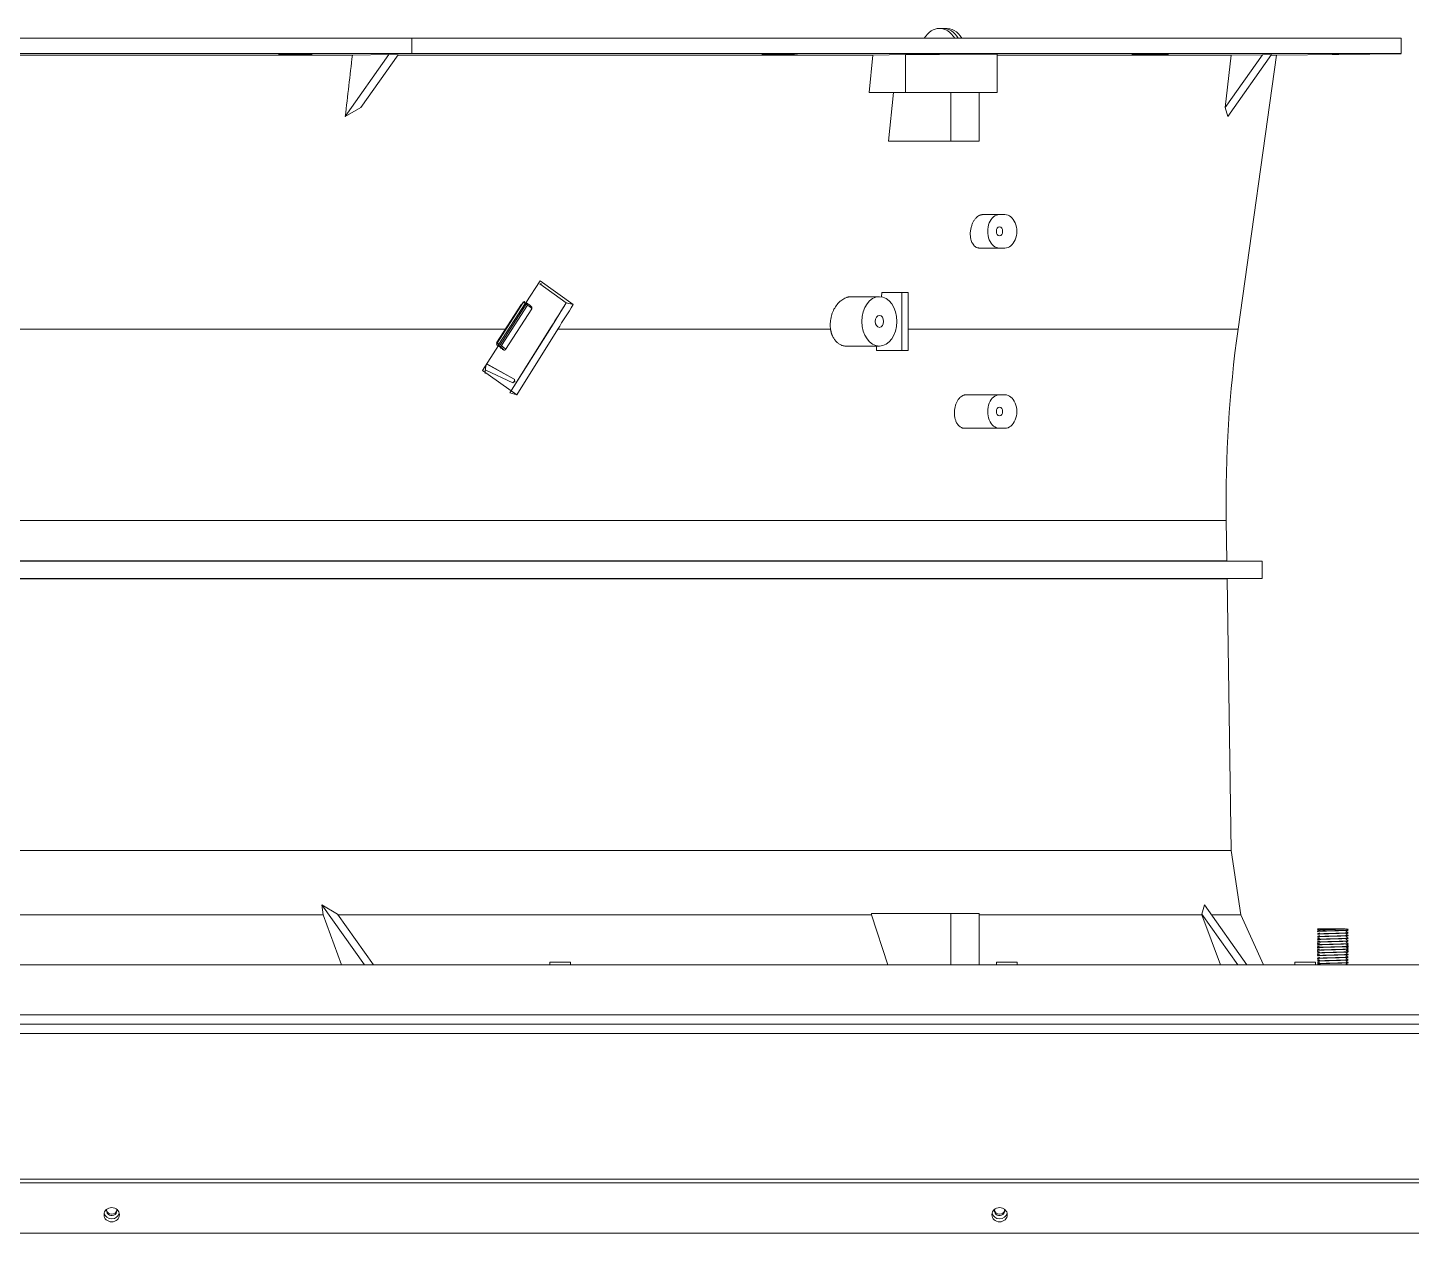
# Model space of a CAD drawing. Header units: millimetres. Extents: x 113490 to 142599, y -20467 to 115.
# Drawn here: x 137677 to 138215, y -6234 to -5766 of the extents above; entities that cross this region are included whole.
import ezdxf

# ---------------------------------------------------------------- set-up
doc = ezdxf.new("R2010")
doc.units = ezdxf.units.MM
doc.layers.add('DV2_0', color=7, linetype='Continuous')

msp = doc.modelspace()

# ---------------------------------------------------------------- linework, layer by layer
at = {"layer": 'DV2_0', "color": 7, "linetype": 'Continuous', "lineweight": 15}
for p, q in [((138033.09, -5766.33), (138031.68, -5766.33)), ((138034.5, -5766.33), (138033.09, -5766.33)), ((137532.36, -5770.18), (137826.71, -5770.18)), ((137826.71, -5770.18), (138211.04, -5770.18)), ((137826.71, -5770.18), (137826.71, -5776.08)), ((138211.04, -5770.18), (138211.04, -5776.08)), ((137826.71, -5776.08), (137532.36, -5776.08)), ((137555.52, -5776.68), (137803.55, -5776.68)), ((137775.26, -5776.33), (137774.93, -5776.35)), ((137787.49, -5776.35), (137787.82, -5776.33)), ((137800.81, -5800.53), (137817.78, -5776.53)), ((137817.78, -5776.53), (137803.55, -5776.68)), ((137806.78, -5797.09), (137821.3, -5776.55)), ((137821.3, -5776.55), (137817.78, -5776.53)), ((137821.21, -5776.68), (138005.78, -5776.68)), ((137826.71, -5776.08), (138211.04, -5776.08)), ((137964.7, -5776.33), (137963.75, -5776.35)), ((137974.39, -5776.35), (137975.34, -5776.33)), ((138004.31, -5791.18), (138005.78, -5776.68)), ((138018.5, -5776.53), (138005.78, -5776.68)), ((138054.09, -5791.18), (138054.09, -5776.35)), ((138054.09, -5776.68), (138144.99, -5776.68)), ((138110.72, -5776.33), (138109.3, -5776.35)), ((138116.41, -5776.35), (138117.83, -5776.33)), ((138157.18, -5776.55), (138142.66, -5797.09)), ((138144.99, -5776.68), (138142.66, -5797.09)), ((138160.73, -5776.53), (138143.76, -5800.53)), ((138144.99, -5776.68), (138157.18, -5776.55)), ((138147.72, -5883.15), (138162.69, -5776.68)), ((138160.73, -5776.53), (138157.18, -5776.55)), ((138160.62, -5776.68), (138162.69, -5776.68)), ((138162.69, -5776.68), (138211.04, -5776.26)), ((138191.09, -5776.33), (138189.42, -5776.35)), ((138191.92, -5776.35), (138193.59, -5776.33)), ((138004.31, -5791.18), (138018.5, -5791.18)), ((138011.87, -5810.18), (138013.79, -5791.18)), ((138018.5, -5791.18), (138054.09, -5791.18)), ((138036.07, -5810.18), (138036.07, -5791.18)), ((138047.09, -5810.18), (138047.09, -5791.18)), ((137800.81, -5800.53), (137806.78, -5797.09)), ((138142.66, -5797.09), (138143.76, -5800.53)), ((138011.87, -5810.18), (138036.07, -5810.18)), ((138036.07, -5810.18), (138047.09, -5810.18)), ((138055.01, -5838.68), (138048.5, -5838.68)), ((138057.13, -5838.68), (138055.01, -5838.68)), ((138055.01, -5851.68), (138047.2, -5851.68)), ((138055.01, -5851.68), (138057.13, -5851.68)), ((137871.01, -5872.89), (137876.46, -5864.36)), ((137876.4, -5865.51), (137886.68, -5872.93)), ((137876.4, -5865.51), (137877.03, -5865.62)), ((137876.46, -5864.36), (137889.34, -5873.65)), ((138008.34, -5870.58), (137997.4, -5870.58)), ((138009.18, -5870.65), (138009.35, -5868.93)), ((138017, -5868.93), (138009.35, -5868.93)), ((138017, -5868.93), (138017, -5891.43)), ((138019.48, -5868.93), (138017, -5868.93)), ((138019.48, -5891.43), (138019.48, -5868.93)), ((137869.3, -5873.41), (137859.58, -5888.5)), ((137863.06, -5891.05), (137873.24, -5875.26)), ((137870.59, -5872.58), (137870.5, -5872.53)), ((137871.74, -5873.28), (137871.23, -5872.92)), ((137880.98, -5882.24), (137886.68, -5872.93)), ((137886.68, -5872.93), (137889.34, -5873.65)), ((137864.78, -5907.92), (137880.98, -5882.24)), ((137864.78, -5907.92), (137880.81, -5882.24)), ((137883.36, -5883.15), (137867.45, -5908.64)), ((137854.17, -5899.28), (137860.36, -5889.58)), ((137859.57, -5889.14), (137860.58, -5889.86)), ((137995.52, -5889.78), (138008.34, -5889.78)), ((138017, -5891.43), (138007.16, -5891.43)), ((138017, -5891.43), (138019.48, -5891.43)), ((137866.66, -5902.78), (137855.8, -5896.73)), ((137867.45, -5908.64), (137854.17, -5899.28)), ((137864.78, -5907.92), (137867.45, -5908.64)), ((138055.01, -5908.68), (138042, -5908.68)), ((138057.13, -5908.68), (138055.01, -5908.68)), ((138055.01, -5921.68), (138041.32, -5921.68)), ((138055.01, -5921.68), (138057.13, -5921.68)), ((138143.33, -5973.22), (138143.09, -5957.48)), ((137202.04, -5973.34), (138157.04, -5973.34)), ((138143.33, -5973.22), (137215.74, -5973.22)), ((138157.04, -5973.34), (138143.33, -5973.22)), ((138157.04, -5980.02), (138157.04, -5973.34)), ((138157.04, -5980.02), (137202.04, -5980.02)), ((138143.44, -5980.14), (137215.64, -5980.14)), ((138143.44, -5980.14), (138157.04, -5980.02)), ((138145.04, -6085.69), (138143.44, -5980.14)), ((137214.04, -6085.69), (138145.04, -6085.69)), ((138148.84, -6110.72), (138145.04, -6085.69)), ((137791.69, -6106.81), (137797.78, -6110.43)), ((137791.69, -6106.81), (137792.18, -6110.72)), ((137808.21, -6130.18), (137791.69, -6106.81)), ((138133.66, -6110.43), (138134.64, -6106.81)), ((138134.64, -6106.81), (138151.16, -6130.18)), ((137792.18, -6110.72), (137566.9, -6110.72)), ((137792.18, -6110.72), (137799.38, -6130.18)), ((137811.75, -6130.18), (137797.78, -6110.43)), ((138005.29, -6110.72), (137797.82, -6110.72)), ((138005.24, -6110.18), (138005.29, -6110.72)), ((138005.24, -6110.18), (138036.07, -6110.18)), ((138005.29, -6110.72), (138011.59, -6130.18)), ((138036.07, -6110.18), (138047.09, -6110.18)), ((138036.07, -6110.18), (138036.07, -6130.18)), ((138047.09, -6110.18), (138047.09, -6130.18)), ((138133.69, -6110.72), (138047.09, -6110.72)), ((138133.69, -6110.72), (138133.66, -6110.43)), ((138133.66, -6110.43), (138147.62, -6130.18)), ((138140.84, -6130.18), (138133.69, -6110.72)), ((138148.84, -6110.72), (138137.4, -6110.72)), ((138157.6, -6130.18), (138148.84, -6110.72)), ((138178.54, -6116.17), (138178.94, -6116.4)), ((138178.94, -6116.4), (138178.54, -6116.63)), ((138178.54, -6117.16), (138178.54, -6117.21)), ((138178.54, -6117.68), (138178.54, -6117.73)), ((138178.54, -6118.21), (138178.54, -6118.26)), ((138189.46, -6116.18), (138178.57, -6116.18)), ((138178.94, -6116.4), (138179.4, -6116.66)), ((138190.53, -6116.63), (138189.67, -6116.13)), ((138190.53, -6117.68), (138189.67, -6117.18)), ((138190.13, -6116.4), (138190.53, -6116.17)), ((138190.54, -6117.21), (138190.54, -6117.16)), ((138190.54, -6117.73), (138190.54, -6117.68)), ((138190.54, -6118.26), (138190.54, -6118.21)), ((138178.54, -6118.73), (138178.54, -6118.78)), ((138179.41, -6118.75), (138178.54, -6119.25)), ((138178.54, -6119.26), (138178.54, -6119.31)), ((138178.54, -6119.78), (138178.54, -6119.83)), ((138178.54, -6120.31), (138178.54, -6120.36)), ((138178.54, -6120.83), (138178.54, -6120.88)), ((138178.54, -6121.36), (138178.54, -6121.41)), ((138178.54, -6121.88), (138178.54, -6121.93)), ((138178.54, -6122.41), (138178.54, -6122.46)), ((138178.54, -6122.93), (138178.54, -6122.98)), ((138179.41, -6122.95), (138178.54, -6123.45)), ((138178.54, -6123.46), (138178.54, -6123.51)), ((138189.67, -6119.29), (138190.53, -6118.79)), ((138189.67, -6120.34), (138190.53, -6119.84)), ((138190.53, -6120.83), (138189.67, -6120.33)), ((138190.53, -6121.88), (138189.67, -6121.38)), ((138190.54, -6118.78), (138190.54, -6118.73)), ((138190.54, -6119.31), (138190.54, -6119.26)), ((138190.54, -6119.83), (138190.54, -6119.78)), ((138190.54, -6120.36), (138190.54, -6120.31)), ((138190.54, -6120.88), (138190.54, -6120.83)), ((138190.54, -6121.41), (138190.54, -6121.36)), ((138190.54, -6121.93), (138190.54, -6121.88)), ((138190.54, -6122.46), (138190.54, -6122.41)), ((138190.54, -6122.98), (138190.54, -6122.93)), ((138190.54, -6123.51), (138190.54, -6123.46)), ((137880.27, -6129.18), (137888.27, -6129.18)), ((137880.27, -6129.18), (137880.27, -6130.18)), ((137888.27, -6130.18), (137888.27, -6129.18)), ((138053.84, -6129.18), (138061.84, -6129.18)), ((138053.84, -6129.18), (138053.84, -6130.18)), ((138061.84, -6130.18), (138061.84, -6129.18)), ((138169.81, -6129.18), (138177.81, -6129.18)), ((138169.81, -6129.18), (138169.81, -6130.18)), ((138177.81, -6130.18), (138177.81, -6129.18)), ((138178.54, -6123.98), (138178.54, -6124.03)), ((138179.41, -6124), (138178.54, -6124.5)), ((138178.54, -6124.51), (138178.54, -6124.56)), ((138178.54, -6125.03), (138178.54, -6125.08)), ((138178.54, -6125.56), (138178.54, -6125.61)), ((138178.54, -6126.08), (138178.54, -6126.13)), ((138178.54, -6126.61), (138178.54, -6126.66)), ((138178.54, -6127.13), (138178.54, -6127.18)), ((138179.41, -6127.15), (138178.54, -6127.65)), ((138178.54, -6127.66), (138178.54, -6127.71)), ((138178.54, -6128.18), (138178.54, -6128.23)), ((138179.41, -6128.2), (138178.54, -6128.7)), ((138178.54, -6128.71), (138178.54, -6128.76)), ((138178.54, -6129.23), (138178.54, -6129.28)), ((138189.67, -6125.59), (138190.53, -6125.09)), ((138190.54, -6126.08), (138189.67, -6125.58)), ((138189.67, -6126.64), (138190.53, -6126.14)), ((138190.54, -6124.03), (138190.54, -6123.98)), ((138190.54, -6124.56), (138190.54, -6124.51)), ((138190.54, -6125.08), (138190.54, -6125.03)), ((138190.54, -6125.61), (138190.54, -6125.56)), ((138190.54, -6126.13), (138190.54, -6126.08)), ((138190.54, -6126.66), (138190.54, -6126.61)), ((138190.54, -6127.18), (138190.54, -6127.13)), ((138190.54, -6127.71), (138190.54, -6127.66)), ((138190.54, -6128.23), (138190.54, -6128.18)), ((138190.54, -6128.76), (138190.54, -6128.71)), ((138190.54, -6129.28), (138190.54, -6129.23)), ((139238.39, -6130.18), (137247.81, -6130.18)), ((138178.54, -6129.76), (138178.54, -6129.81)), ((138190.36, -6130.18), (138189.67, -6129.78)), ((138190.54, -6129.81), (138190.54, -6129.76)), ((139223.82, -6153.18), (137206.24, -6153.18)), ((139214.03, -6234.47), (137216.03, -6234.47))]:
    msp.add_line(p, q, dxfattribs=at)
at = {"layer": 'DV2_0', "color": 7, "linetype": 'Continuous', "lineweight": 20}
for p, q in [((138018.5, -5791.18), (138018.5, -5776.53)), ((137859.75, -5888.56), (137869.93, -5872.77)), ((137870.7, -5873.18), (137860.52, -5888.97)), ((137871.13, -5873.45), (137860.95, -5889.24)), ((137871.63, -5873.8), (137861.45, -5889.59)), ((137869.99, -5872.75), (137870.69, -5873.12)), ((137871.13, -5873.45), (137871.63, -5873.8)), ((137211.35, -5883.15), (137863.03, -5883.15)), ((137880.98, -5882.24), (137880.81, -5882.24)), ((137989.36, -5883.15), (137883.36, -5883.15)), ((138019.48, -5883.15), (138147.72, -5883.15)), ((137859.74, -5889.25), (137860.6, -5889.87)), ((137860.43, -5889.61), (137859.74, -5889.25)), ((137860.45, -5888.99), (137859.76, -5888.63)), ((137860.94, -5889.98), (137860.43, -5889.61)), ((137861.45, -5889.59), (137860.95, -5889.24)), ((137866.36, -5902.57), (137855.82, -5896.69)), ((137865.86, -5904.04), (137855.36, -5899.11)), ((137215.98, -5957.48), (138143.09, -5957.48)), ((137237.81, -6149.58), (139248.39, -6149.58)), ((139220.22, -6156.78), (137209.84, -6156.78)), ((139214.03, -6213.46), (137216.03, -6213.46)), ((139214.03, -6214.85), (137216.03, -6214.85))]:
    msp.add_line(p, q, dxfattribs=at)
at = {"layer": 'DV2_0', "color": 7, "linetype": 'Continuous', "lineweight": 15}
for centre, radius, start, end in [((137780.87, -5450.28), 326.14, 268.9356, 271.1628), ((137781.88, -6106.19), 329.92, 88.9481, 91.1498), ((137968.18, -5641.34), 135.15, 267.6667, 272.6373), ((137970.92, -5913.08), 136.89, 87.6973, 92.6047), ((138112.07, -5911.43), 135.15, 88.1579, 92.3795), ((138115.06, -5639.93), 136.48, 268.1755, 272.3561), ((138190.45, -6102.48), 326.14, 89.741, 91.0847), ((138190.45, -6102.48), 326.14, 89.741, 91.0847), ((137869.55, -5875.52), 2.61, 52.5177, 63.8241), ((138624.69, -5950.18), 481.65, 172, 180.8687), ((137858.58, -5892.56), 4.08, 54.5213, 61.7304), ((137871.18, -5900.53), 16.02, 165.8691, 179.4464)]:
    msp.add_arc(centre, radius, start, end, dxfattribs=at)
for centre, major_axis, ratio, start_param, end_param in [((138031.68, -5777.33), (0, -11), 0.707107, 2.278381, 4.004805), ((138033.09, -5777.33), (0, -11), 0.707107, 2.278381, 3.141593), ((138034.5, -5777.33), (0, -11), 0.707107, 2.278381, 3.232627), ((110467.14, 500.54), (-3207.28, -49934.7), 0.555498, 1.480018, 1.480499), ((138055.01, -5845.18), (0, 6.5), 0.707107, 0, 3.141593), ((138057.13, -5845.18), (0, -6.5), 0.707107, 0, 3.141593), ((137870.94, -5873.39), (0.42, -0.271), 0.109419, 1.173509, 2.265174), ((137212.1, -5684.58), (960.1, 1347.57), 0.402275, -1.433143, -1.426435), ((137205.74, -5682.32), (973.31, 1366.11), 0.402275, -1.433465, -1.426716), ((137859.99, -5888.77), (0.42, -0.271), 0.109419, -4.018012, -3.294158), ((137860.7, -5889.2), (-0.232, -0.443), 0.636065, 4.570108, 6.140905), ((137860.9, -5889.41), (0.319, 0.448), 0.384596, 3.141582, 3.260408), ((137862.09, -5890.64), (0.218, 0.505), 0.830073, 2.944099, 3.141593), ((138345.19, -5950.18), (0, 481.64), 0.707107, 1.44506, 1.448512), ((138055.01, -5915.18), (0, 6.5), 0.707107, 0, 3.141593), ((138057.13, -5915.18), (0, -6.5), 0.707107, 0, 3.141593), ((137710.04, -6225.74), (2, 0), 0.922201, 2.765164, 6.283185), ((137710.04, -6225.2), (2, 0), 0.922201, 3.288892, 6.135886), ((137710.04, -6225.74), (2, 0), 0.922201, 0, 0.376428), ((138055.04, -6225.74), (2, 0), 0.922201, 2.765162, 6.283185), ((138055.04, -6225.2), (2, 0), 0.922201, 3.288892, 6.135886), ((138055.04, -6225.74), (2, 0), 0.922201, 0, 0.376431), ((137710.04, -6226.07), (3, 0), 0.922201, 3.352827, 6.071951), ((138055.04, -6226.07), (3, 0), 0.922201, 3.352827, 6.071951)]:
    msp.add_ellipse(centre, major_axis=major_axis, ratio=ratio, start_param=start_param, end_param=end_param, dxfattribs=at)
for centre, major_axis, ratio in [((138055.01, -5845.18), (0, 1.72), 0.707107), ((138008.34, -5880.18), (0, 9.6), 0.707107), ((138008.34, -5880.18), (0, 2.3), 0.707107), ((138055.01, -5915.18), (0, 1.72), 0.707107), ((137710.04, -6227.23), (3, 0), 0.922201), ((138055.04, -6227.23), (3, 0), 0.922201)]:
    msp.add_ellipse(centre, major_axis=major_axis, ratio=ratio, dxfattribs=at)
at = {"layer": 'DV2_0', "color": 7, "linetype": 'Continuous', "lineweight": 20}
for centre, major_axis, ratio, start_param, end_param in [((137871.42, -5873.73), (-0.319, -0.448), 0.384596, 1.689612, 3.141579), ((137870.3, -5873.36), (-2.94, 1.9), 0.109419, 3.141593, 4.315101), ((137859.82, -5889.61), (-1.72, 1.11), 0.109419, 2.559088, 4.315101), ((137861.24, -5889.52), (-0.319, -0.448), 0.384596, 0.118815, 1.689612), ((137859.82, -5889.61), (-2.48, 1.6), 0.109419, 2.559088, 4.315101), ((137861.49, -5890.18), (-0.218, -0.505), 0.830073, 5.079092, 6.085691), ((137860.12, -5889.15), (-2.94, 1.9), 0.109419, 3.14383, 4.315101)]:
    msp.add_ellipse(centre, major_axis=major_axis, ratio=ratio, start_param=start_param, end_param=end_param, dxfattribs=at)
at = {"layer": 'DV2_0', "color": 7, "linetype": 'Continuous', "lineweight": 15}
for points, knots in [([(138018.5, -5776.53), (138018.6, -5776.52), (138018.79, -5776.52), (138019.09, -5776.52), (138019.39, -5776.52), (138019.69, -5776.51), (138020.16, -5776.51), (138020.81, -5776.5), (138021.64, -5776.49), (138022.51, -5776.48), (138023.7, -5776.47), (138025.25, -5776.46), (138027.18, -5776.44), (138029.17, -5776.43), (138031.2, -5776.41), (138033.24, -5776.4), (138035.28, -5776.39), (138037.3, -5776.38), (138039.29, -5776.37), (138041.21, -5776.36), (138043.05, -5776.36), (138044.81, -5776.35), (138046.45, -5776.35), (138047.96, -5776.35), (138049.34, -5776.35), (138050.56, -5776.35), (138051.61, -5776.36), (138052.49, -5776.36), (138053.19, -5776.37), (138053.7, -5776.38), (138054.01, -5776.39), (138054.09, -5776.4), (138054.09, -5776.4), (138054.09, -5776.4)], [0, 0, 0, 0, 0.0061237, 0.0122514, 0.0183854, 0.0245277, 0.0306808, 0.046145, 0.0616646, 0.0772655, 0.0929081, 0.1242232, 0.1555386, 0.1868542, 0.2181698, 0.2494857, 0.2808011, 0.3121159, 0.3434302, 0.3747442, 0.406058, 0.4373719, 0.468686, 0.5000004, 0.5313148, 0.5626289, 0.5939428, 0.6252566, 0.6565706, 0.6878849, 0.7191997, 0.7505151, 0.7527107, 0.7527107, 0.7527107, 0.7527107]), ([(138191.09, -5776.33), (138191.14, -5776.33), (138191.25, -5776.33), (138191.45, -5776.33), (138191.81, -5776.33), (138192.54, -5776.32), (138193.59, -5776.31), (138194.8, -5776.3), (138195.92, -5776.29), (138196.89, -5776.29), (138197.7, -5776.28), (138198.29, -5776.28), (138198.66, -5776.28), (138198.74, -5776.28), (138198.74, -5776.28)], [0, 0, 0, 0, 0.0077647, 0.0155349, 0.0310907, 0.0622597, 0.1247462, 0.1872904, 0.2498332, 0.3123764, 0.37492, 0.4374608, 0.5, 0.5625393, 0.5625393, 0.5625393, 0.5625393]), ([(138198.62, -5776.28), (138198.54, -5776.28), (138198.29, -5776.29), (138197.69, -5776.29), (138196.89, -5776.3), (138195.91, -5776.31), (138194.99, -5776.32), (138194.3, -5776.33), (138193.95, -5776.33), (138193.75, -5776.33), (138193.65, -5776.33), (138193.59, -5776.33)], [0.6250801, 0.6250801, 0.6250801, 0.6250801, 0.6876236, 0.7501669, 0.8127097, 0.8752538, 0.9377403, 0.9689094, 0.9844651, 0.9906818, 1, 1, 1, 1]), ([(138193.59, -5776.33), (138193.64, -5776.33), (138193.74, -5776.33), (138193.94, -5776.33), (138194.3, -5776.33), (138194.99, -5776.32), (138195.91, -5776.31), (138196.89, -5776.3), (138197.69, -5776.29), (138198.29, -5776.29), (138198.66, -5776.28), (138198.74, -5776.28), (138198.74, -5776.28)], [0, 0, 0, 0, 0.0077647, 0.0155349, 0.0310907, 0.0622597, 0.1247462, 0.1872904, 0.2498332, 0.3123764, 0.37492, 0.4374608, 0.4374608, 0.4374608, 0.4374608]), ([(138048.5, -5838.68), (138048.45, -5838.68), (138048.34, -5838.68), (138048.17, -5838.7), (138048.01, -5838.72), (138047.85, -5838.76), (138047.68, -5838.8), (138047.52, -5838.86), (138047.36, -5838.92), (138047.2, -5838.99), (138047.04, -5839.08), (138046.67, -5839.29), (138046.11, -5839.72), (138045.4, -5840.52), (138044.78, -5841.5), (138044.28, -5842.62), (138043.91, -5843.85), (138043.69, -5845.13), (138043.64, -5846.41), (138043.75, -5847.65), (138043.99, -5848.66), (138044.26, -5849.35), (138044.57, -5849.97), (138044.91, -5850.48), (138045.33, -5850.92), (138045.68, -5851.2), (138046.03, -5851.41), (138046.37, -5851.55), (138046.67, -5851.63), (138046.94, -5851.67), (138047.12, -5851.68), (138047.2, -5851.68)], [0, 0, 0, 0, 0.012678, 0.025287, 0.037827, 0.050298, 0.062701, 0.075037, 0.087305, 0.099507, 0.111644, 0.123715, 0.18499, 0.246586, 0.307264, 0.370112, 0.432401, 0.495082, 0.558094, 0.621328, 0.684686, 0.726977, 0.748126, 0.811406, 0.844077, 0.874567, 0.906737, 0.937447, 0.958765, 0.979615, 1, 1, 1, 1]), ([(137997.4, -5870.58), (137997.32, -5870.58), (137997.17, -5870.58), (137996.93, -5870.6), (137996.7, -5870.63), (137996.46, -5870.66), (137996.22, -5870.71), (137995.97, -5870.77), (137995.54, -5870.89), (137994.9, -5871.14), (137994.1, -5871.59), (137993.31, -5872.16), (137992.31, -5873.06), (137991.42, -5874.19), (137990.68, -5875.46), (137990.2, -5876.49), (137989.88, -5877.39), (137989.67, -5878.13), (137989.48, -5878.89), (137989.32, -5879.82), (137989.24, -5880.77), (137989.23, -5881.52), (137989.25, -5882.08), (137989.29, -5882.62), (137989.33, -5882.97), (137989.36, -5883.15)], [0, 0, 0, 0, 0.017337, 0.034765, 0.052284, 0.069894, 0.087596, 0.10539, 0.123277, 0.184175, 0.247248, 0.307815, 0.372101, 0.4975, 0.560496, 0.623547, 0.6866, 0.719819, 0.749625, 0.815574, 0.875186, 0.90761, 0.93922, 0.970016, 1, 1, 1, 1]), ([(137869.98, -5872.92), (137869.97, -5872.91), (137869.93, -5872.88), (137869.88, -5872.85), (137869.84, -5872.81), (137869.81, -5872.79), (137869.79, -5872.76), (137869.77, -5872.75), (137869.76, -5872.73), (137869.75, -5872.72), (137869.75, -5872.71), (137869.78, -5872.71), (137869.82, -5872.72), (137869.88, -5872.75), (137869.91, -5872.77), (137869.93, -5872.77)], [0, 0, 0, 0, 0.07061, 0.141186, 0.21047, 0.277237, 0.34039, 0.39902, 0.452444, 0.500197, 0.609862, 0.700241, 0.842998, 0.940535, 1, 1, 1, 1]), ([(137869.93, -5872.77), (137869.93, -5872.77), (137869.94, -5872.76), (137869.96, -5872.75), (137869.98, -5872.75), (137869.99, -5872.75), (137869.99, -5872.75)], [0, 0, 0, 0, 0.230264, 0.472196, 0.728062, 1, 1, 1, 1]), ([(137869.98, -5872.92), (137870.01, -5872.88), (137870.06, -5872.81), (137870.16, -5872.7), (137870.23, -5872.64), (137870.28, -5872.61), (137870.3, -5872.59), (137870.32, -5872.58), (137870.35, -5872.57), (137870.38, -5872.55), (137870.41, -5872.54), (137870.44, -5872.53), (137870.48, -5872.53), (137870.5, -5872.54), (137870.51, -5872.54)], [0, 0, 0, 0, 0.152039, 0.318053, 0.497954, 0.525089, 0.559444, 0.600975, 0.649645, 0.705412, 0.768269, 0.838241, 0.915443, 1, 1, 1, 1]), ([(137870.51, -5872.54), (137870.48, -5872.52), (137870.43, -5872.48), (137870.34, -5872.48), (137870.25, -5872.5), (137870.17, -5872.54), (137870.1, -5872.59), (137870.05, -5872.65), (137870.02, -5872.69), (137870.01, -5872.73), (137870, -5872.75), (137869.99, -5872.75)], [0, 0, 0, 0, 0.197059, 0.365238, 0.497386, 0.647095, 0.764164, 0.853769, 0.920429, 0.967815, 1, 1, 1, 1]), ([(137871.2, -5872.91), (137871.19, -5872.9), (137871.17, -5872.88), (137871.13, -5872.87), (137871.09, -5872.86), (137871.05, -5872.86), (137871.01, -5872.86), (137870.98, -5872.87), (137870.93, -5872.89), (137870.87, -5872.92), (137870.8, -5872.98), (137870.74, -5873.04), (137870.7, -5873.1), (137870.69, -5873.12)], [0, 0, 0, 0, 0.086143, 0.169244, 0.247969, 0.321191, 0.38803, 0.447857, 0.500268, 0.640536, 0.750177, 0.905085, 1, 1, 1, 1]), ([(137870.69, -5873.12), (137870.69, -5873.12), (137870.7, -5873.13), (137870.71, -5873.14), (137870.71, -5873.16), (137870.7, -5873.17), (137870.7, -5873.18)], [0, 0, 0, 0, 0.292108, 0.550245, 0.782802, 1, 1, 1, 1]), ([(137871.23, -5872.92), (137871.23, -5872.92), (137871.24, -5872.93), (137871.25, -5872.95), (137871.27, -5872.98), (137871.28, -5873.01), (137871.28, -5873.05), (137871.28, -5873.1), (137871.27, -5873.14), (137871.26, -5873.19), (137871.24, -5873.23), (137871.23, -5873.28), (137871.2, -5873.33), (137871.18, -5873.37), (137871.16, -5873.41), (137871.14, -5873.44), (137871.13, -5873.45)], [0.0755555, 0.0755555, 0.0755555, 0.0755555, 0.0897113, 0.1766092, 0.2606938, 0.341965, 0.4204229, 0.4960677, 0.5688995, 0.6389188, 0.7061258, 0.770521, 0.8321052, 0.8908791, 0.9468436, 1, 1, 1, 1]), ([(137871.2, -5872.91), (137871.22, -5872.91), (137871.24, -5872.93), (137871.27, -5872.97), (137871.28, -5873.01), (137871.28, -5873.07), (137871.28, -5873.13), (137871.26, -5873.2), (137871.24, -5873.27), (137871.21, -5873.33), (137871.17, -5873.39), (137871.15, -5873.43), (137871.14, -5873.45)], [0, 0, 0, 0, 0.120192, 0.235638, 0.346654, 0.453419, 0.555979, 0.654237, 0.747985, 0.836975, 0.921002, 1, 1, 1, 1]), ([(137873.23, -5875.26), (137873.27, -5875.18), (137873.34, -5875.06), (137873.34, -5874.85), (137873.29, -5874.68), (137873.19, -5874.5), (137872.97, -5874.25), (137872.5, -5873.84), (137872, -5873.47), (137871.74, -5873.28)], [0, 0, 0, 0, 0.06456, 0.127708, 0.189918, 0.26777, 0.417982, 0.750722, 1, 1, 1, 1]), ([(137989.36, -5883.15), (137989.37, -5883.24), (137989.4, -5883.44), (137989.45, -5883.72), (137989.51, -5884.01), (137989.58, -5884.28), (137989.66, -5884.55), (137989.74, -5884.82), (137989.82, -5885.08), (137989.92, -5885.34), (137990.01, -5885.58), (137990.26, -5886.16), (137990.72, -5887), (137991.48, -5887.98), (137992.37, -5888.77), (137993.16, -5889.23), (137993.78, -5889.48), (137994.2, -5889.61), (137994.63, -5889.71), (137995.07, -5889.77), (137995.37, -5889.78), (137995.52, -5889.78)], [0, 0, 0, 0, 0.025597, 0.051089, 0.076478, 0.101762, 0.126944, 0.152022, 0.176998, 0.201873, 0.226645, 0.251316, 0.375957, 0.500855, 0.624513, 0.75008, 0.799219, 0.848778, 0.898759, 0.949166, 1, 1, 1, 1]), ([(137859.8, -5888.71), (137859.74, -5888.66), (137859.62, -5888.57), (137859.54, -5888.48), (137859.58, -5888.51), (137859.71, -5888.55), (137859.75, -5888.56)], [0, 0, 0, 0, 0.279534, 0.498348, 0.858608, 1, 1, 1, 1]), ([(137859.74, -5889.25), (137859.73, -5889.24), (137859.71, -5889.22), (137859.68, -5889.19), (137859.66, -5889.15), (137859.65, -5889.1), (137859.64, -5889.06), (137859.64, -5889.02), (137859.64, -5888.94), (137859.66, -5888.82), (137859.71, -5888.7), (137859.75, -5888.65), (137859.76, -5888.63)], [0, 0, 0, 0, 0.084612, 0.166159, 0.243672, 0.316375, 0.383697, 0.445263, 0.500872, 0.746004, 0.907883, 1, 1, 1, 1]), ([(137859.74, -5889.25), (137859.73, -5889.25), (137859.71, -5889.24), (137859.69, -5889.22), (137859.67, -5889.2), (137859.67, -5889.17), (137859.66, -5889.14), (137859.66, -5889.11), (137859.66, -5889.09), (137859.66, -5889.03), (137859.68, -5888.95), (137859.73, -5888.83), (137859.78, -5888.75), (137859.8, -5888.71)], [0, 0, 0, 0, 0.080573, 0.156025, 0.226356, 0.291564, 0.351649, 0.406609, 0.456444, 0.501153, 0.673571, 0.839848, 1, 1, 1, 1]), ([(137859.76, -5888.63), (137859.75, -5888.62), (137859.74, -5888.62), (137859.74, -5888.6), (137859.74, -5888.58), (137859.75, -5888.57), (137859.75, -5888.56)], [0, 0, 0, 0, 0.291414, 0.548861, 0.781368, 1, 1, 1, 1]), ([(137860.43, -5889.61), (137860.41, -5889.59), (137860.36, -5889.54), (137860.33, -5889.44), (137860.32, -5889.34), (137860.34, -5889.25), (137860.37, -5889.16), (137860.4, -5889.1), (137860.42, -5889.05), (137860.44, -5889.01), (137860.45, -5889), (137860.45, -5888.99)], [0, 0, 0, 0, 0.198932, 0.36817, 0.495785, 0.64361, 0.761108, 0.851731, 0.919461, 0.967679, 1, 1, 1, 1]), ([(137860.95, -5889.24), (137860.94, -5889.26), (137860.91, -5889.3), (137860.86, -5889.36), (137860.81, -5889.42), (137860.75, -5889.48), (137860.68, -5889.54), (137860.61, -5889.58), (137860.55, -5889.61), (137860.48, -5889.63), (137860.45, -5889.62), (137860.43, -5889.61)], [0, 0, 0, 0, 0.084031, 0.17483, 0.272399, 0.37674, 0.487852, 0.605736, 0.73039, 0.861812, 1, 1, 1, 1]), ([(137860.52, -5888.97), (137860.51, -5888.97), (137860.51, -5888.98), (137860.49, -5888.99), (137860.47, -5888.99), (137860.46, -5888.99), (137860.45, -5888.99)], [0, 0, 0, 0, 0.229609, 0.471829, 0.728302, 1, 1, 1, 1]), ([(137860.58, -5889.86), (137860.75, -5889.98), (137861.02, -5890.18), (137861.27, -5890.4), (137861.36, -5890.48), (137861.37, -5890.49), (137861.37, -5890.49)], [0, 0, 0, 0, 0.2557763, 0.4766515, 0.6081756, 0.663198, 0.663198, 0.663198, 0.663198]), ([(137861.88, -5891.14), (137862.06, -5891.23), (137862.28, -5891.31), (137862.61, -5891.33), (137862.85, -5891.26), (137863.01, -5891.14), (137863.05, -5891.05), (137863.06, -5891.04)], [0, 0, 0, 0, 0.514195, 0.699743, 0.838209, 0.97034, 1, 1, 1, 1]), ([(137866.53, -5902.67), (137866.54, -5902.67), (137866.56, -5902.68), (137866.58, -5902.73), (137866.57, -5902.9), (137866.41, -5903.35), (137866.14, -5903.8), (137865.98, -5903.97), (137865.91, -5904.03), (137865.88, -5904.04), (137865.86, -5904.04)], [0, 0, 0, 0, 0.074811, 0.126666, 0.252755, 0.500006, 0.747257, 0.873346, 0.925234, 1, 1, 1, 1]), ([(137866.72, -5903.33), (137866.73, -5903.33), (137866.75, -5903.34), (137866.75, -5903.4), (137866.73, -5903.46), (137866.71, -5903.52), (137866.69, -5903.57), (137866.66, -5903.62), (137866.63, -5903.68), (137866.58, -5903.74), (137866.53, -5903.8), (137866.5, -5903.81), (137866.49, -5903.81)], [0, 0, 0, 0, 0.124697, 0.249722, 0.374626, 0.424826, 0.500013, 0.562711, 0.625423, 0.750327, 0.87535, 1, 1, 1, 1]), ([(138042, -5908.68), (138041.94, -5908.68), (138041.83, -5908.68), (138041.67, -5908.7), (138041.51, -5908.72), (138041.35, -5908.76), (138041.11, -5908.83), (138040.79, -5908.95), (138040.26, -5909.23), (138039.64, -5909.73), (138038.96, -5910.54), (138038.39, -5911.52), (138037.94, -5912.64), (138037.63, -5913.87), (138037.47, -5915.13), (138037.48, -5916.41), (138037.65, -5917.62), (138037.98, -5918.77), (138038.45, -5919.78), (138038.96, -5920.47), (138039.41, -5920.92), (138039.78, -5921.2), (138040.15, -5921.41), (138040.5, -5921.55), (138040.8, -5921.63), (138041.07, -5921.67), (138041.24, -5921.68), (138041.32, -5921.68)], [0, 0, 0, 0, 0.012791, 0.025445, 0.037962, 0.050342, 0.062585, 0.093959, 0.12489, 0.186899, 0.248899, 0.310038, 0.372919, 0.433627, 0.497442, 0.557771, 0.62255, 0.681626, 0.748104, 0.811006, 0.842513, 0.874025, 0.908693, 0.937038, 0.9594, 0.980387, 1, 1, 1, 1])]:
    msp.add_open_spline(points, degree=3, knots=knots, dxfattribs=at)
for points, degree in [([(137869.93, -5872.77), (137869.96, -5872.73), (137869.99, -5872.75)], 2), ([(138179.41, -6117.7), (138179.12, -6117.87), (138178.83, -6118.03), (138178.54, -6118.2)], 3), ([(138179.41, -6116.65), (138179.13, -6116.82), (138178.84, -6116.98), (138178.55, -6117.15)], 3), ([(138189.66, -6117.19), (138189.95, -6117.03), (138190.24, -6116.86), (138190.53, -6116.69)], 3), ([(138189.66, -6118.24), (138189.95, -6118.07), (138190.24, -6117.91), (138190.53, -6117.74)], 3), ([(138190.53, -6118.73), (138190.24, -6118.56), (138189.95, -6118.39), (138189.66, -6118.22)], 3), ([(138179.41, -6119.8), (138179.12, -6119.97), (138178.83, -6120.14), (138178.54, -6120.3)], 3), ([(138179.41, -6120.85), (138179.13, -6121.02), (138178.84, -6121.18), (138178.55, -6121.35)], 3), ([(138179.41, -6121.9), (138179.12, -6122.07), (138178.83, -6122.23), (138178.55, -6122.4)], 3), ([(138190.53, -6119.77), (138190.24, -6119.61), (138189.95, -6119.44), (138189.66, -6119.27)], 3), ([(138189.66, -6121.39), (138189.95, -6121.23), (138190.24, -6121.06), (138190.53, -6120.89)], 3), ([(138189.66, -6122.45), (138189.95, -6122.28), (138190.23, -6122.11), (138190.52, -6121.94)], 3), ([(138190.53, -6122.93), (138190.24, -6122.76), (138189.95, -6122.59), (138189.66, -6122.42)], 3), ([(138189.66, -6123.5), (138189.95, -6123.33), (138190.23, -6123.16), (138190.52, -6122.99)], 3), ([(138190.53, -6123.97), (138190.24, -6123.81), (138189.95, -6123.64), (138189.66, -6123.47)], 3), ([(138179.41, -6125.05), (138179.12, -6125.22), (138178.84, -6125.38), (138178.55, -6125.55)], 3), ([(138179.41, -6126.1), (138179.13, -6126.27), (138178.84, -6126.43), (138178.55, -6126.6)], 3), ([(138179.41, -6129.25), (138179.12, -6129.42), (138178.83, -6129.58), (138178.55, -6129.75)], 3), ([(138189.66, -6124.54), (138189.95, -6124.38), (138190.24, -6124.21), (138190.53, -6124.04)], 3), ([(138190.53, -6127.13), (138190.24, -6126.96), (138189.95, -6126.79), (138189.66, -6126.63)], 3), ([(138190.53, -6128.17), (138190.24, -6128.01), (138189.95, -6127.84), (138189.66, -6127.67)], 3), ([(138189.66, -6128.74), (138189.95, -6128.58), (138190.24, -6128.41), (138190.53, -6128.24)], 3), ([(138190.53, -6129.23), (138190.24, -6129.06), (138189.95, -6128.89), (138189.66, -6128.72)], 3), ([(138189.66, -6129.8), (138189.94, -6129.63), (138190.23, -6129.46), (138190.52, -6129.3)], 3), ([(138190.53, -6125.03), (138190.24, -6124.86), (138189.95, -6124.69), (138189.67, -6124.53)], 3), ([(138189.67, -6127.69), (138189.95, -6127.52), (138190.24, -6127.36), (138190.53, -6127.19)], 3)]:
    msp.add_open_spline(points, degree=degree, dxfattribs=at)
for points, weights, knots in [([(138178.55, -6117.22), (138178.38, -6117.13), (138180.89, -6117.05), (138183.64, -6116.97), (138186.84, -6116.88), (138190.04, -6116.79), (138190.49, -6116.7), (138190.51, -6116.7), (138190.53, -6116.69)], [0.981023741869, 0.876301769548, 1, 0.866025403784, 1, 0.866025403784, 1, 0.991068440336, 0.983327744616], [0.97307593, 0.97307593, 0.97307593, 0.97727273, 0.97727273, 0.98181818, 0.98181818, 0.98636364, 0.98636364, 0.98666666, 0.98666666, 0.98666666]), ([(138178.55, -6118.27), (138178.32, -6118.19), (138180.89, -6118.1), (138183.64, -6118.02), (138186.84, -6117.93), (138190.04, -6117.84), (138190.49, -6117.75), (138190.52, -6117.75), (138190.53, -6117.74)], [0.985354788078, 0.873799063844, 1, 0.866025403784, 1, 0.866025403784, 1, 0.989077344865, 0.979935689988], [0.94571829, 0.94571829, 0.94571829, 0.95, 0.95, 0.95454545, 0.95454545, 0.95909091, 0.95909091, 0.95946149, 0.95946149, 0.95946149]), ([(138178.55, -6117.15), (138178.72, -6117.07), (138180.89, -6117), (138183.64, -6116.92), (138186.84, -6116.83), (138190.04, -6116.74), (138190.49, -6116.65), (138190.55, -6116.64), (138190.53, -6116.63)], [0.958733248429, 0.891504269997, 1, 0.866025403784, 1, 0.866025403784, 1, 0.978064350667, 0.963311745362], [0.97557799, 0.97557799, 0.97557799, 0.979166, 0.979166, 0.98359662, 0.98359662, 0.98802723, 0.98802723, 0.98875266, 0.98875266, 0.98875266]), ([(138178.55, -6118.2), (138178.69, -6118.12), (138180.89, -6118.05), (138183.64, -6117.97), (138186.84, -6117.88), (138190.04, -6117.79), (138190.49, -6117.7), (138190.56, -6117.69), (138190.53, -6117.68)], [0.960741831868, 0.889913983861, 1, 0.866025403784, 1, 0.866025403784, 1, 0.975613279452, 0.96010454258], [0.9489417, 0.9489417, 0.9489417, 0.95258231, 0.95258231, 0.95701293, 0.95701293, 0.96144354, 0.96144354, 0.96225002, 0.96225002, 0.96225002]), ([(138179.41, -6116.67), (138179.28, -6116.58), (138181.41, -6116.5), (138183.77, -6116.42), (138186.5, -6116.33), (138188.76, -6116.26), (138189.46, -6116.18)], [0.979709491335, 0.877083355793, 1, 0.866025403784, 1, 0.886847543423, 0.964828014894], [0.98760552, 0.98760552, 0.98760552, 0.99172257, 0.99172257, 0.99621, 0.99621, 1, 1, 1]), ([(138178.54, -6119.25), (138178.64, -6119.18), (138180.89, -6119.1), (138183.64, -6119.02), (138186.84, -6118.93), (138190.04, -6118.84), (138190.49, -6118.75), (138190.56, -6118.74), (138190.53, -6118.72)], [0.96362077099, 0.887731890844, 1, 0.866025403784, 1, 0.866025403784, 1, 0.975275627341, 0.959676784755], [0.92228585, 0.92228585, 0.92228585, 0.92599862, 0.92599862, 0.93042923, 0.93042923, 0.93485985, 0.93485985, 0.9356775, 0.9356775, 0.9356775]), ([(138178.54, -6120.3), (138178.68, -6120.22), (138180.89, -6120.15), (138183.64, -6120.07), (138186.84, -6119.98), (138190.04, -6119.89), (138190.49, -6119.8), (138190.55, -6119.79), (138190.53, -6119.78)], [0.96099101927, 0.889720763997, 1, 0.866025403784, 1, 0.866025403784, 1, 0.978249308897, 0.963561039728], [0.89576793, 0.89576793, 0.89576793, 0.89941493, 0.89941493, 0.90384554, 0.90384554, 0.90827616, 0.90827616, 0.90899546, 0.90899546, 0.90899546]), ([(138178.55, -6120.37), (138178.36, -6120.29), (138180.89, -6120.2), (138183.64, -6120.12), (138186.84, -6120.03), (138190.04, -6119.94), (138190.49, -6119.85), (138190.52, -6119.85), (138190.53, -6119.84)], [0.982557147762, 0.875403253317, 1, 0.866025403784, 1, 0.866025403784, 1, 0.988539118274, 0.979039083062], [0.89122726, 0.89122726, 0.89122726, 0.89545455, 0.89545455, 0.9, 0.9, 0.90454545, 0.90454545, 0.9049343, 0.9049343, 0.9049343]), ([(138178.54, -6121.42), (138178.41, -6121.33), (138180.89, -6121.25), (138183.64, -6121.17), (138186.84, -6121.08), (138189.77, -6121), (138190.41, -6120.92)], [0.978800419938, 0.877630434709, 1, 0.866025403784, 1, 0.875816503798, 0.981848901722], [0.8640301, 0.8640301, 0.8640301, 0.86818182, 0.86818182, 0.87272727, 0.87272727, 0.87694054, 0.87694054, 0.87694054]), ([(138178.54, -6122.47), (138178.42, -6122.38), (138180.89, -6122.3), (138183.64, -6122.22), (138186.84, -6122.13), (138190.04, -6122.04), (138190.49, -6121.95), (138190.51, -6121.95), (138190.52, -6121.95)], [0.97773006412, 0.878281583923, 1, 0.866025403784, 1, 0.866025403784, 1, 0.992190992635, 0.985292316001], [0.83677946, 0.83677946, 0.83677946, 0.84090909, 0.84090909, 0.84545455, 0.84545455, 0.85, 0.85, 0.85026494, 0.85026494, 0.85026494]), ([(138178.54, -6123.45), (138178.64, -6123.38), (138180.89, -6123.3), (138183.64, -6123.22), (138186.84, -6123.13), (138190.04, -6123.04), (138190.49, -6122.95), (138190.56, -6122.94), (138190.53, -6122.92)], [0.963528278106, 0.887800358436, 1, 0.866025403784, 1, 0.866025403784, 1, 0.975170849879, 0.95954473844], [0.81595334, 0.81595334, 0.81595334, 0.81966385, 0.81966385, 0.82409446, 0.82409446, 0.82852508, 0.82852508, 0.82934619, 0.82934619, 0.82934619]), ([(138178.54, -6123.52), (138178.41, -6123.43), (138180.89, -6123.35), (138183.64, -6123.27), (138186.84, -6123.18), (138189.71, -6123.1), (138190.39, -6123.02)], [0.978572191393, 0.877768633389, 1, 0.866025403784, 1, 0.877814471071, 0.978496618573], [0.80948933, 0.80948933, 0.80948933, 0.81363636, 0.81363636, 0.81818182, 0.81818182, 0.8223273, 0.8223273, 0.8223273]), ([(138178.55, -6121.35), (138178.72, -6121.27), (138180.89, -6121.2), (138183.64, -6121.12), (138186.84, -6121.03), (138190.04, -6120.94), (138190.49, -6120.85), (138190.55, -6120.84), (138190.53, -6120.83)], [0.958902389777, 0.891368011471, 1, 0.866025403784, 1, 0.866025403784, 1, 0.97862403212, 0.96406923804], [0.86923871, 0.86923871, 0.86923871, 0.87283123, 0.87283123, 0.87726185, 0.87726185, 0.88169246, 0.88169246, 0.88239938, 0.88239938, 0.88239938]), ([(138178.55, -6122.4), (138178.71, -6122.32), (138180.89, -6122.25), (138183.64, -6122.17), (138186.84, -6122.08), (138190.04, -6121.99), (138190.49, -6121.9), (138190.56, -6121.89), (138190.53, -6121.88)], [0.959674420954, 0.890751649813, 1, 0.866025403784, 1, 0.866025403784, 1, 0.976071131861, 0.960690014513], [0.84263464, 0.84263464, 0.84263464, 0.84624754, 0.84624754, 0.85067816, 0.85067816, 0.85510877, 0.85510877, 0.85590011, 0.85590011, 0.85590011]), ([(138178.56, -6119.3), (138178.76, -6119.22), (138180.89, -6119.15), (138183.64, -6119.07), (138186.84, -6118.98), (138190.04, -6118.89), (138190.49, -6118.8), (138190.52, -6118.8), (138190.53, -6118.79)], [0.956649794821, 0.893220931506, 1, 0.866025403784, 1, 0.866025403784, 1, 0.988298780898, 0.978641509415], [0.9191045, 0.9191045, 0.9191045, 0.92272727, 0.92272727, 0.92727273, 0.92727273, 0.93181818, 0.93181818, 0.93221518, 0.93221518, 0.93221518]), ([(138178.54, -6124.5), (138178.67, -6124.43), (138180.89, -6124.35), (138183.64, -6124.27), (138186.84, -6124.18), (138190.04, -6124.09), (138190.49, -6124), (138190.55, -6123.99), (138190.53, -6123.98)], [0.961899223726, 0.889023725439, 1, 0.866025403784, 1, 0.866025403784, 1, 0.977330969723, 0.962333318174], [0.78941011, 0.78941011, 0.78941011, 0.79308016, 0.79308016, 0.79751077, 0.79751077, 0.80194139, 0.80194139, 0.80269106, 0.80269106, 0.80269106]), ([(138178.55, -6124.57), (138178.36, -6124.49), (138180.89, -6124.4), (138183.64, -6124.32), (138186.84, -6124.23), (138190.04, -6124.14), (138190.49, -6124.05), (138190.51, -6124.05), (138190.53, -6124.04)], [0.982388332567, 0.875501484802, 1, 0.866025403784, 1, 0.866025403784, 1, 0.990550869517, 0.982434619586], [0.78213968, 0.78213968, 0.78213968, 0.78636364, 0.78636364, 0.79090909, 0.79090909, 0.79545455, 0.79545455, 0.79577513, 0.79577513, 0.79577513]), ([(138178.55, -6125.62), (138178.31, -6125.54), (138180.89, -6125.45), (138183.64, -6125.37), (138186.84, -6125.28), (138190.04, -6125.19), (138190.49, -6125.1), (138190.52, -6125.1), (138190.53, -6125.09)], [0.985845813825, 0.873521968001, 1, 0.866025403784, 1, 0.866025403784, 1, 0.988645200648, 0.979215116458], [0.7547998, 0.7547998, 0.7547998, 0.75909091, 0.75909091, 0.76363636, 0.76363636, 0.76818182, 0.76818182, 0.76856706, 0.76856706, 0.76856706]), ([(138178.55, -6126.67), (138178.32, -6126.59), (138180.89, -6126.5), (138183.64, -6126.42), (138186.84, -6126.33), (138190.04, -6126.24), (138190.49, -6126.15), (138190.52, -6126.15), (138190.53, -6126.14)], [0.985117216521, 0.873933596837, 1, 0.866025403784, 1, 0.866025403784, 1, 0.988269322338, 0.978592896785], [0.72754103, 0.72754103, 0.72754103, 0.73181818, 0.73181818, 0.73636364, 0.73636364, 0.74090909, 0.74090909, 0.74130709, 0.74130709, 0.74130709]), ([(138178.54, -6127.65), (138178.65, -6127.58), (138180.89, -6127.5), (138183.64, -6127.42), (138186.84, -6127.33), (138190.04, -6127.24), (138190.49, -6127.15), (138190.56, -6127.14), (138190.53, -6127.12)], [0.962997850215, 0.888195026032, 1, 0.866025403784, 1, 0.866025403784, 1, 0.975305323306, 0.959714268854], [0.70963163, 0.70963163, 0.70963163, 0.71332908, 0.71332908, 0.71775969, 0.71775969, 0.72219031, 0.72219031, 0.72300698, 0.72300698, 0.72300698]), ([(138178.55, -6127.72), (138178.37, -6127.63), (138180.89, -6127.55), (138183.64, -6127.47), (138186.84, -6127.38), (138190.04, -6127.29), (138190.49, -6127.2), (138190.52, -6127.2), (138190.53, -6127.19)], [0.981502317943, 0.876019821938, 1, 0.866025403784, 1, 0.866025403784, 1, 0.988808324001, 0.979486459372], [0.70033909, 0.70033909, 0.70033909, 0.70454545, 0.70454545, 0.70909091, 0.70909091, 0.71363636, 0.71363636, 0.71401607, 0.71401607, 0.71401607]), ([(138178.54, -6128.7), (138178.65, -6128.63), (138180.89, -6128.55), (138183.64, -6128.47), (138186.84, -6128.38), (138190.04, -6128.29), (138190.49, -6128.2), (138190.56, -6128.19), (138190.53, -6128.18)], [0.962723643701, 0.888400419771, 1, 0.866025403784, 1, 0.866025403784, 1, 0.976336559166, 0.961032291606], [0.68305473, 0.68305473, 0.68305473, 0.68674539, 0.68674539, 0.691176, 0.691176, 0.69560662, 0.69560662, 0.69638918, 0.69638918, 0.69638918]), ([(138178.54, -6128.77), (138178.42, -6128.68), (138180.89, -6128.6), (138183.64, -6128.52), (138186.84, -6128.43), (138189.75, -6128.35), (138190.41, -6128.27)], [0.97816099858, 0.878018498477, 1, 0.866025403784, 1, 0.876523023234, 0.980649849308], [0.67313417, 0.67313417, 0.67313417, 0.67727273, 0.67727273, 0.68181818, 0.68181818, 0.68600748, 0.68600748, 0.68600748]), ([(138178.54, -6129.82), (138178.42, -6129.73), (138180.89, -6129.65), (138183.64, -6129.57), (138186.84, -6129.48), (138190.04, -6129.39), (138190.49, -6129.3), (138190.51, -6129.3), (138190.52, -6129.3)], [0.97773669785, 0.878277524449, 1, 0.866025403784, 1, 0.866025403784, 1, 0.992384050231, 0.985633976419], [0.64587023, 0.64587023, 0.64587023, 0.65, 0.65, 0.65454545, 0.65454545, 0.65909091, 0.65909091, 0.6593493, 0.6593493, 0.6593493]), ([(138178.55, -6125.55), (138178.72, -6125.47), (138180.89, -6125.4), (138183.64, -6125.32), (138186.84, -6125.23), (138190.04, -6125.14), (138190.49, -6125.05), (138190.55, -6125.04), (138190.53, -6125.03)], [0.959041288237, 0.891256448794, 1, 0.866025403784, 1, 0.866025403784, 1, 0.978974024204, 0.964547682528], [0.76290025, 0.76290025, 0.76290025, 0.76649646, 0.76649646, 0.77092708, 0.77092708, 0.77535769, 0.77535769, 0.77605304, 0.77605304, 0.77605304]), ([(138178.55, -6126.6), (138178.72, -6126.52), (138180.89, -6126.45), (138183.64, -6126.37), (138186.84, -6126.28), (138190.04, -6126.19), (138190.49, -6126.1), (138190.56, -6126.09), (138190.53, -6126.08)], [0.959006089549, 0.891284692021, 1, 0.866025403784, 1, 0.866025403784, 1, 0.976699918642, 0.961504266133], [0.73631749, 0.73631749, 0.73631749, 0.73991277, 0.73991277, 0.74434339, 0.74434339, 0.748774, 0.748774, 0.74954455, 0.74954455, 0.74954455]), ([(138178.55, -6129.75), (138178.71, -6129.67), (138180.89, -6129.6), (138183.64, -6129.52), (138186.84, -6129.43), (138190.04, -6129.34), (138190.49, -6129.25), (138190.55, -6129.24), (138190.53, -6129.23)], [0.959478114394, 0.890907518402, 1, 0.866025403784, 1, 0.866025403784, 1, 0.979048937164, 0.964650564858], [0.65655394, 0.65655394, 0.65655394, 0.66016169, 0.66016169, 0.66459231, 0.66459231, 0.66902293, 0.66902293, 0.66971579, 0.66971579, 0.66971579])]:
    msp.add_rational_spline(points, weights, degree=2, knots=knots, dxfattribs=at)
for points, weights in [([(138178.54, -6119.78), (138178.54, -6119.75), (138178.99, -6119.72)], [0.970044874606, 0.933012701892, 0.933012701892]), ([(138178.54, -6119.84), (138178.49, -6119.81), (138178.99, -6119.77)], [0.978317334394, 0.933012701892, 0.933012701892]), ([(138178.54, -6120.83), (138178.54, -6120.8), (138178.99, -6120.77)], [0.970044874606, 0.933012701892, 0.933012701892]), ([(138178.54, -6121.88), (138178.54, -6121.85), (138178.99, -6121.82)], [0.970044874606, 0.933012701892, 0.933012701892]), ([(138178.55, -6121.95), (138178.45, -6121.91), (138178.99, -6121.87)], [0.985638688789, 0.933012701892, 0.933012701892]), ([(138178.54, -6122.93), (138178.54, -6122.9), (138178.99, -6122.87)], [0.970044874606, 0.933012701892, 0.933012701892]), ([(138178.54, -6123.98), (138178.54, -6123.95), (138178.99, -6123.92)], [0.970044874606, 0.933012701892, 0.933012701892]), ([(138178.55, -6124.04), (138178.47, -6124.01), (138178.99, -6123.97)], [0.982032065383, 0.933012701892, 0.933012701892]), ([(138178.54, -6125.03), (138178.54, -6125), (138178.99, -6124.97)], [0.970044874606, 0.933012701892, 0.933012701892]), ([(138178.54, -6125.09), (138178.49, -6125.06), (138178.99, -6125.02)], [0.97842791811, 0.933012701892, 0.933012701892]), ([(138178.54, -6126.08), (138178.54, -6126.05), (138178.99, -6126.02)], [0.970044874606, 0.933012701892, 0.933012701892]), ([(138178.54, -6126.14), (138178.49, -6126.11), (138178.99, -6126.07)], [0.97772003052, 0.933012701892, 0.933012701892]), ([(138178.54, -6128.18), (138178.54, -6128.15), (138178.99, -6128.12)], [0.970044874606, 0.933012701892, 0.933012701892]), ([(138178.54, -6129.23), (138178.54, -6129.2), (138178.99, -6129.17)], [0.970044874606, 0.933012701892, 0.933012701892]), ([(138178.55, -6129.3), (138178.45, -6129.26), (138178.99, -6129.22)], [0.985976840171, 0.933012701892, 0.933012701892])]:
    msp.add_rational_spline(points, weights, degree=2, dxfattribs=at)

doc.saveas('drawing.dxf')
